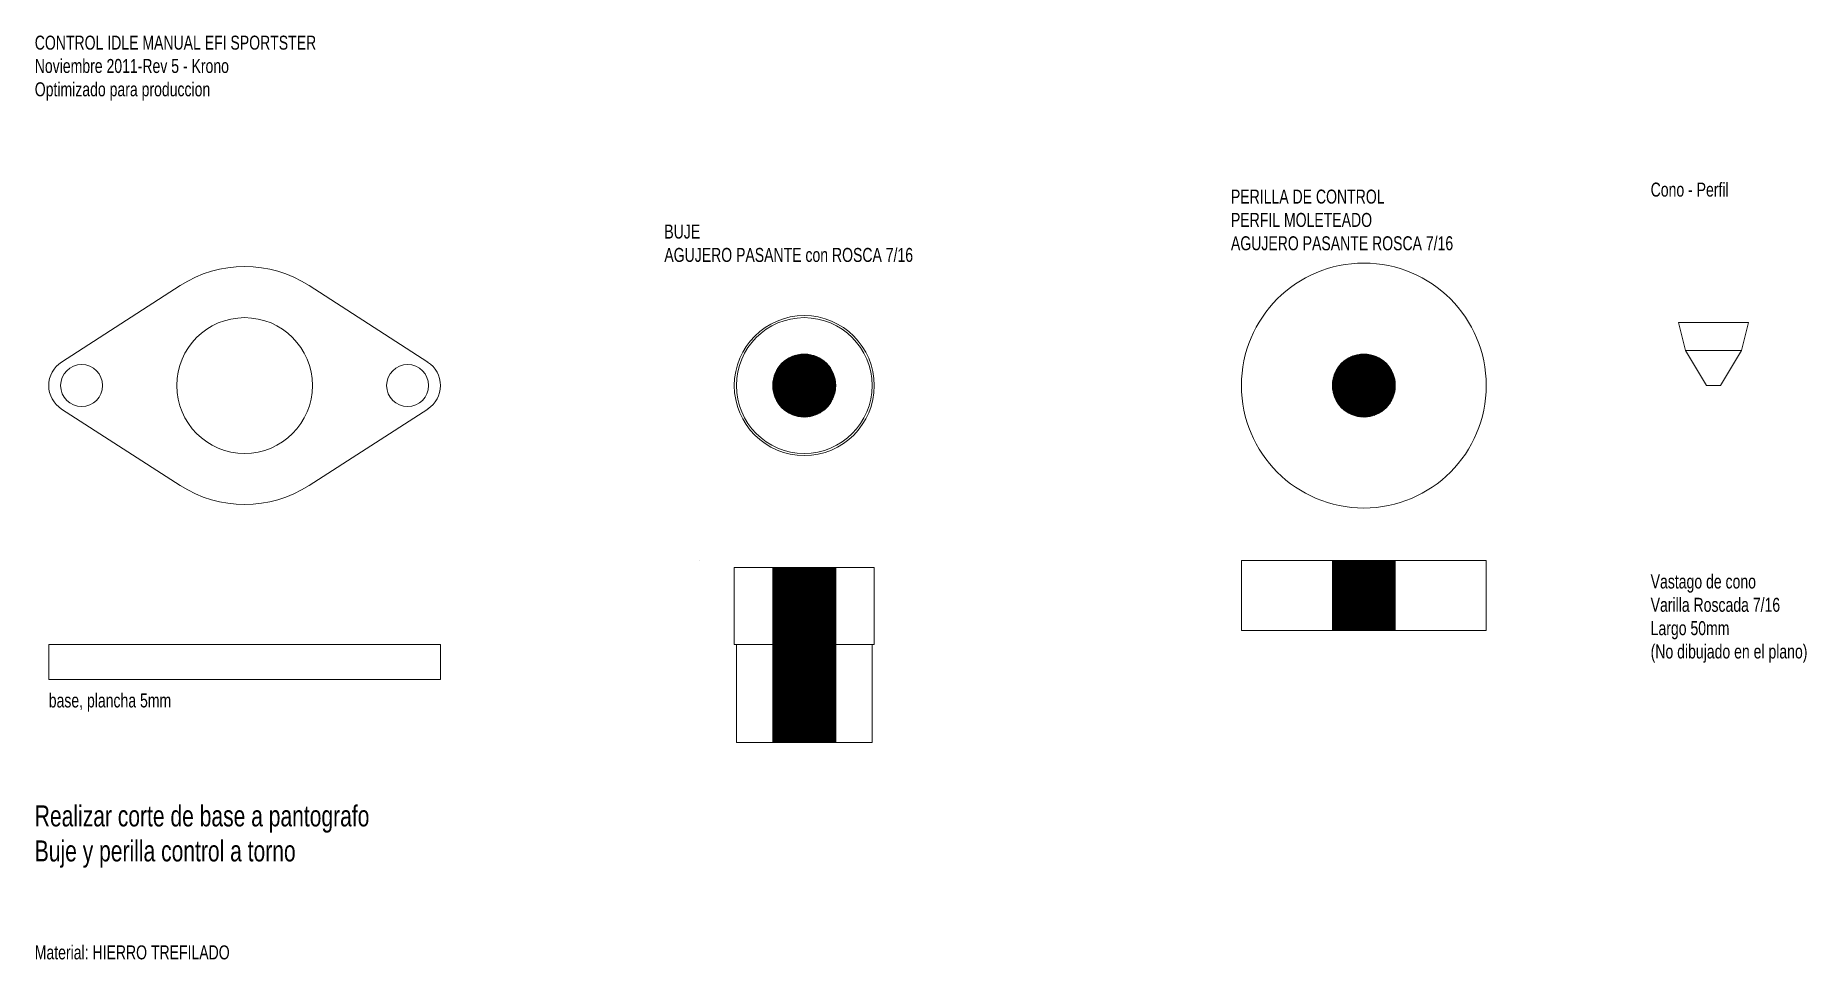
# Model space of a CAD drawing. Extents: x -40 to 213, y -32 to 100.
import ezdxf

# ---------------------------------------------------------------- set-up
doc = ezdxf.new("R2010")
doc.units = 0
for name, color, linetype, lineweight in [('base', 7, 'CONTINUOUS', 0), ('cono', 7, 'CONTINUOUS', 0), ('lateral', 7, 'CONTINUOUS', 0), ('medidas', 5, 'CONTINUOUS', 0), ('roscas', 4, 'CONTINUOUS', 0)]:
    doc.layers.add(name, color=color, linetype=linetype, lineweight=lineweight)
doc.styles.get("Standard").update_dxf_attribs({"font": 'txt', "width": 0.75})
pattern_1 = [(45, (0, 0), (-0.08838835, 0.08838835), [])]

msp = doc.modelspace()

# ---------------------------------------------------------------- hatches: boundary and pattern name
at = {"layer": 'roscas'}
h = msp.add_hatch(dxfattribs=at)
h.set_pattern_fill('ANSI31', color=256, style=0)
h.set_pattern_definition(pattern_1)
edge = h.paths.add_edge_path()
edge.add_arc((70, 50), 4.5, 0, 360)
edge.add_arc((150, 50), 4.5, 0, 360)
h = msp.add_hatch(dxfattribs=at)
h.set_pattern_fill('ANSI31', color=256, style=0)
h.set_pattern_definition(pattern_1)
h.paths.add_polyline_path([(74.5, -1), (65.5, -1), (65.5, 24), (74.5, 24)])
h = msp.add_hatch(dxfattribs=at)
h.set_pattern_fill('ANSI31', color=256, style=0)
h.set_pattern_definition(pattern_1)
h.paths.add_polyline_path([(145.5, 15), (145.5, 25), (154.5, 25), (154.5, 15)])

# ---------------------------------------------------------------- linework, layer by layer
at = {"layer": 'base'}
for p, q in [((-36.17, 53.36), (-19.21, 64.29)), ((16.17, 53.36), (-0.79, 64.29)), ((-36.17, 46.64), (-19.21, 35.71)), ((-0.79, 35.71), (16.17, 46.64))]:
    msp.add_line(p, q, dxfattribs=at)
for centre, radius in [((150, 50), 17.5), ((-10, 50), 9.7), ((70, 50), 10), ((70, 50), 9.7)]:
    msp.add_circle(centre, radius, dxfattribs=at)
for centre, radius, start, end in [((-10, 50), 17, 57.2028, 122.7972), ((-34, 50), 4, 122.7972, 237.2028), ((14, 50), 4, 302.7972, 57.2028), ((-10, 50), 17, 237.2028, 302.7972)]:
    msp.add_arc(centre, radius, start, end, dxfattribs=at)
at = {"layer": 'cono'}
for p, q in [((195, 59), (205, 59)), ((195, 59), (196, 55)), ((204, 55), (205, 59)), ((196, 55), (204, 55)), ((196, 55), (199, 50)), ((201, 50), (204, 55)), ((199, 50), (201, 50))]:
    msp.add_line(p, q, dxfattribs=at)
at = {"layer": 'lateral'}
for p, q in [((55, 25), (55, 25)), ((60, 13), (60, 24)), ((80, 24), (60, 24)), ((80, 13), (80, 24)), ((167.5, 25), (132.5, 25)), ((132.5, 25), (132.5, 15)), ((167.5, 15), (167.5, 25)), ((-38, 13), (18, 13)), ((-38, 8), (-38, 13)), ((18, 13), (18, 8)), ((60, 13), (80, 13)), ((60.3, -1), (60.3, 13)), ((60.3, 13), (60.3, -1)), ((79.7, -1), (79.7, 13)), ((132.5, 15), (167.5, 15)), ((18, 8), (-38, 8)), ((60.3, -1), (79.7, -1))]:
    msp.add_line(p, q, dxfattribs=at)
for centre in [(-33.3, 50), (13.3, 50)]:
    msp.add_circle(centre, 3, dxfattribs=at)
at = {"layer": 'medidas'}
msp.add_point((70, -1), dxfattribs=at)
msp.add_point((70, -1), dxfattribs=at)
at = {"layer": 'roscas'}
for p, q in [((65.5, -1), (65.5, 24)), ((74.5, 24), (65.5, 24)), ((74.5, -1), (74.5, 24)), ((145.5, 15), (145.5, 25)), ((154.5, 25), (145.5, 25)), ((154.5, 15), (154.5, 25)), ((145.5, 15), (154.5, 15)), ((74.5, -1), (65.5, -1))]:
    msp.add_line(p, q, dxfattribs=at)
for centre in [(70, 50), (150, 50)]:
    msp.add_circle(centre, 4.5, dxfattribs=at)

# ---------------------------------------------------------------- texts
at = {"layer": 'medidas', "width": 100, "attachment_point": 1}
for s, insert, char_height in [('CONTROL IDLE MANUAL EFI SPORTSTER\\PNoviembre 2011-Rev 5 - Krono\\POptimizado para produccion', (-40, 100), 2), ('Cono - Perfil', (191, 79), 2), ('PERILLA DE CONTROL\\PPERFIL MOLETEADO\\PAGUJERO PASANTE ROSCA 7/16', (131, 78), 2), ('BUJE\\PAGUJERO PASANTE con ROSCA 7/16', (50, 73), 2), ('Vastago de cono\\PVarilla Roscada 7/16\\PLargo 50mm\\P(No dibujado en el plano)', (191, 23), 2), ('base, plancha 5mm', (-38, 6), 2), ('Realizar corte de base a pantografo\\PBuje y perilla control a torno', (-40, -10), 3), ('Material: HIERRO TREFILADO', (-40, -30), 2)]:
    msp.add_mtext(s, dxfattribs=dict(at, insert=insert, char_height=char_height))

doc.saveas('drawing.dxf')
